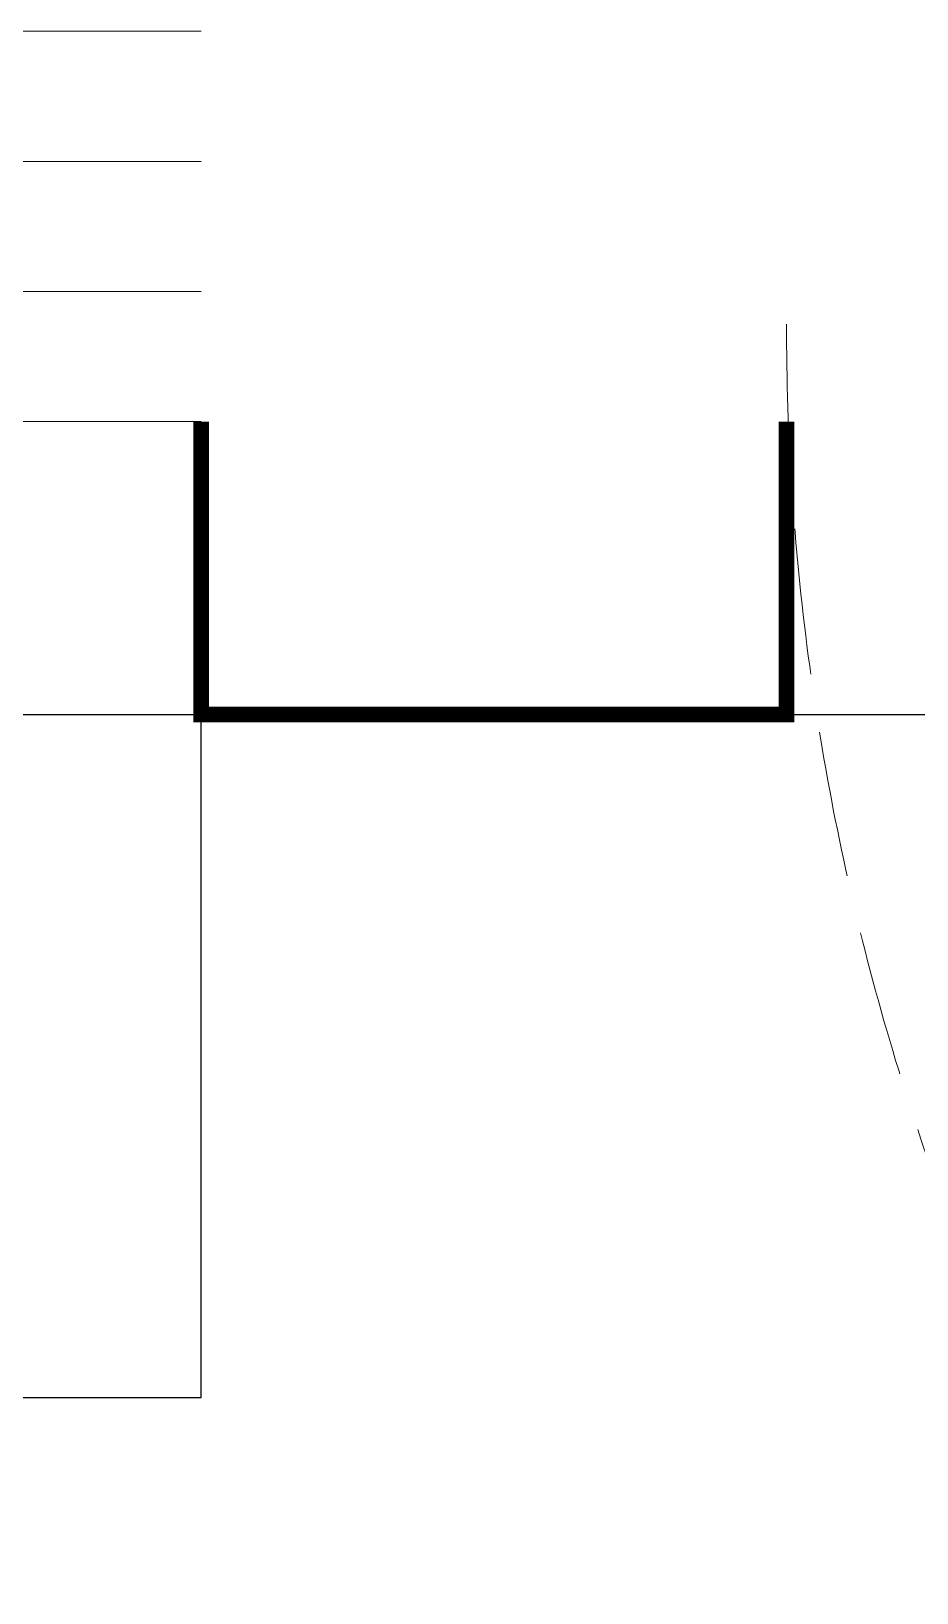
# Model space of a CAD drawing. Extents: x 5031545 to 5313844, y -886381 to -283477.
# Drawn here: x 5108775 to 5109229, y -848893 to -848093 of the extents above; entities that cross this region are included whole.
import ezdxf

# ---------------------------------------------------------------- set-up
doc = ezdxf.new("R2010")
doc.units = 0
doc.header["$LTSCALE"] = 1000
doc.header["$MEASUREMENT"] = 0
doc.linetypes.add('DASH', pattern=[0.35, 0.25, -0.1])
doc.layers.get('0').update_dxf_attribs({"linetype": 'CONTINUOUS'})
doc.layers.add('$RECOVER_210609100354-0', color=7, linetype='CONTINUOUS')
doc.layers.add('看线', color=185, linetype='CONTINUOUS')
for name, color, linetype, lineweight in [('WINDOW', 146, 'CONTINUOUS', 20), ('平面-栏杆', 56, 'CONTINUOUS', 15), ('平面-看线', 252, 'CONTINUOUS', 15)]:
    doc.layers.add(name, color=color, linetype=linetype, lineweight=lineweight)

# ---------------------------------------------------------------- blocks, each defined once
blk = doc.blocks.new('A$C547B2CCF')
at = {"layer": '$RECOVER_210609100354-0', "color": 252, "const_width": 8}
blk.add_lwpolyline([(32550, 1900), (32550, 1750), (32850, 1750), (32850, 1900)], dxfattribs=at)
at = {"layer": 'WINDOW', "color": 252, "linetype": 'DASH', "ltscale": 0.3}
blk.add_lwpolyline([(34150, 1950), (33024.16, 1300, -0.131652), (32850, 1950)], format="xyb", dxfattribs=at)
at = {"layer": '平面-栏杆', "color": 252}
for points in [[(32550, 2033.33), (28050, 2033.33)], [(32550, 1966.67), (28050, 1966.67)]]:
    blk.add_lwpolyline(points, dxfattribs=at)
at = {"layer": '平面-看线', "color": 252}
blk.add_lwpolyline([(32550, 2100), (28050, 2100)], dxfattribs=at)
at = {"layer": '平面-看线', "color": 252, "linetype": 'DASH'}
blk.add_lwpolyline([(32550, 1900), (28050, 1900)], dxfattribs=at)
at = {"layer": '看线', "color": 252, "ltscale": 0.5}
for points in [[(28050.01, 1750), (32550, 1749.99)], [(30550, 1749.99), (30550, 1399.99), (32550, 1399.99), (32550, 1749.99)], [(32850, 1750), (34150, 1750)]]:
    blk.add_lwpolyline(points, dxfattribs=at)

msp = doc.modelspace()

# ---------------------------------------------------------------- block references
at = {"color": 2}
msp.add_blockref('A$C547B2CCF', (5076312.57, -850193.34), dxfattribs=at)

doc.saveas('drawing.dxf')
